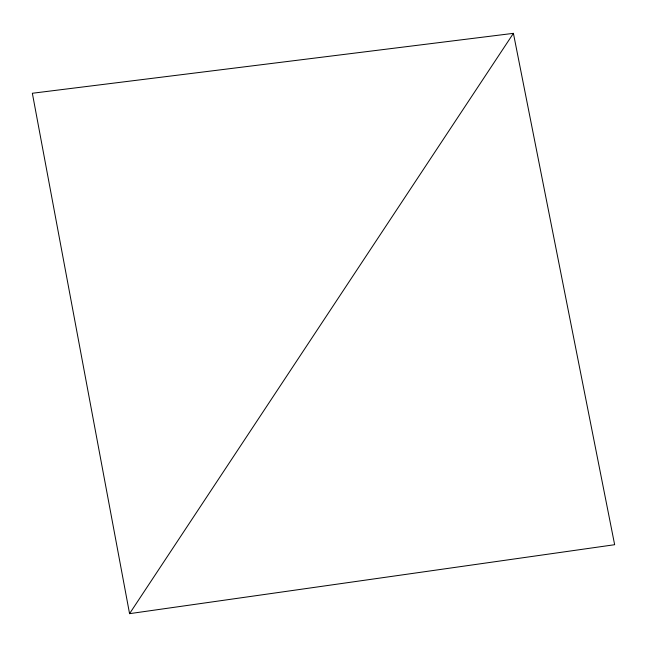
<?xml version="1.0" encoding="UTF-8"?>
<svg xmlns="http://www.w3.org/2000/svg" width="647" height="647" viewBox="0 0 647 647"><rect width="100%" height="100%" fill="white"/><g stroke="black" fill="none" stroke-linecap="round" stroke-linejoin="round"><path stroke-width="0.97" d="M129.562 613.655L513.411 33.345L32.35 93.257L129.562 613.655L614.65 544.709L513.411 33.345"/></g></svg>
